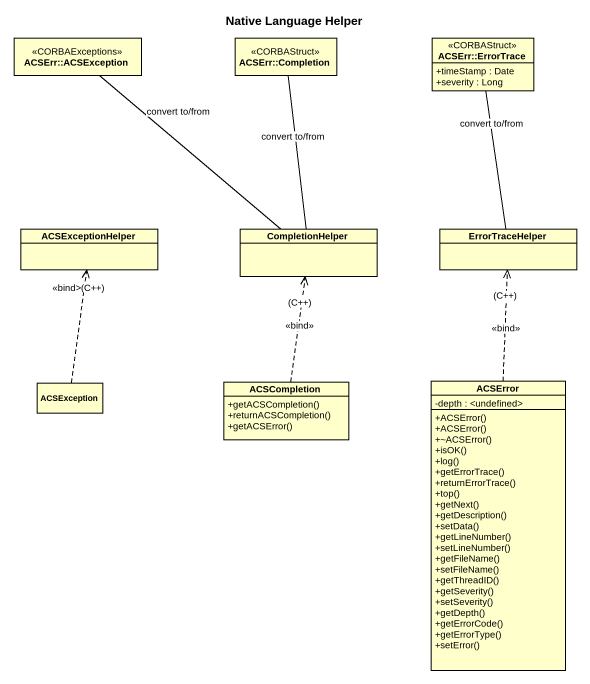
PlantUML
@startuml
title Native Language Helper
hide circle
hide empty members
skinparam classAttributeIconSize 0
class "ACSErr::ACSException" as ACSErr_ACSException <<CORBAExceptions>> #FFFFCC
class "ACSErr::Completion" as ACSErr_Completion <<CORBAStruct>> #FFFFCC
class "ACSErr::ErrorTrace" as ACSErr_ErrorTrace <<CORBAStruct>> #FFFFCC {
  +timeStamp : Date
  +severity : Long
}
class ACSExceptionHelper #FFFFCC
class CompletionHelper #FFFFCC
class ErrorTraceHelper #FFFFCC
class ACSException #FFFFCC
class ACSCompletion #FFFFCC {
  +getACSCompletion()
  +returnACSCompletion()
  +getACSError()
}
class ACSError #FFFFCC {
  -depth : <undefined>
  +ACSError()
  +ACSError()
  +~ACSError()
  +isOK()
  +log()
  +getErrorTrace()
  +returnErrorTrace()
  +top()
  +getNext()
  +getDescription()
  +setData()
  +getLineNumber()
  +setLineNumber()
  +getFileName()
  +setFileName()
  +getThreadID()
  +getSeverity()
  +setSeverity()
  +getDepth()
  +getErrorCode()
  +getErrorType()
  +setError()
}
CompletionHelper -up- ACSErr_ACSException : convert to/from
CompletionHelper -up- ACSErr_Completion : convert to/from
ErrorTraceHelper -up- ACSErr_ErrorTrace : convert to/from
ACSException .up.> ACSExceptionHelper : <<bind>(C++)
ACSCompletion .up.> CompletionHelper : (C++)\n<<bind>>
ACSError .up.> ErrorTraceHelper : (C++)\n<<bind>>
@enduml
